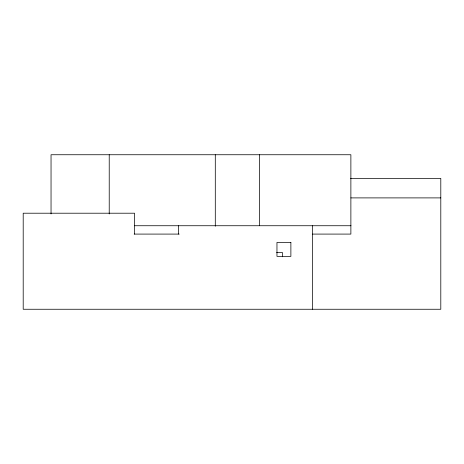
<?xml version="1.0" encoding="UTF-8"?>
<svg xmlns="http://www.w3.org/2000/svg" width="464" height="464" viewBox="0 0 464 464"><rect width="100%" height="100%" fill="white"/><g stroke="black" fill="none" stroke-linecap="round" stroke-linejoin="round"><path stroke-width="0.7" d="M350.552 178.408L440.8 178.408L440.8 309.256L23.2 309.256L23.2 213.208L134.56 213.208L134.56 234.088M350.877 197.896L440.8 197.896M134.56 225.736L350.987 225.736M134.171 234.088L179.22 234.088M312.597 234.088L350.877 234.088L350.877 154.744L51.04 154.744L51.04 213.95M276.614 252.462L282.39 252.462L282.39 256.778M312.597 225.736L312.597 309.256M259.562 154.744L259.562 225.736M215.296 154.744L215.296 226.223M178.547 225.736L178.547 234.088M109.226 154.744L109.226 213.95M290.882 242.44L276.962 242.44L276.962 256.36L290.882 256.36L290.882 242.44"/></g></svg>
